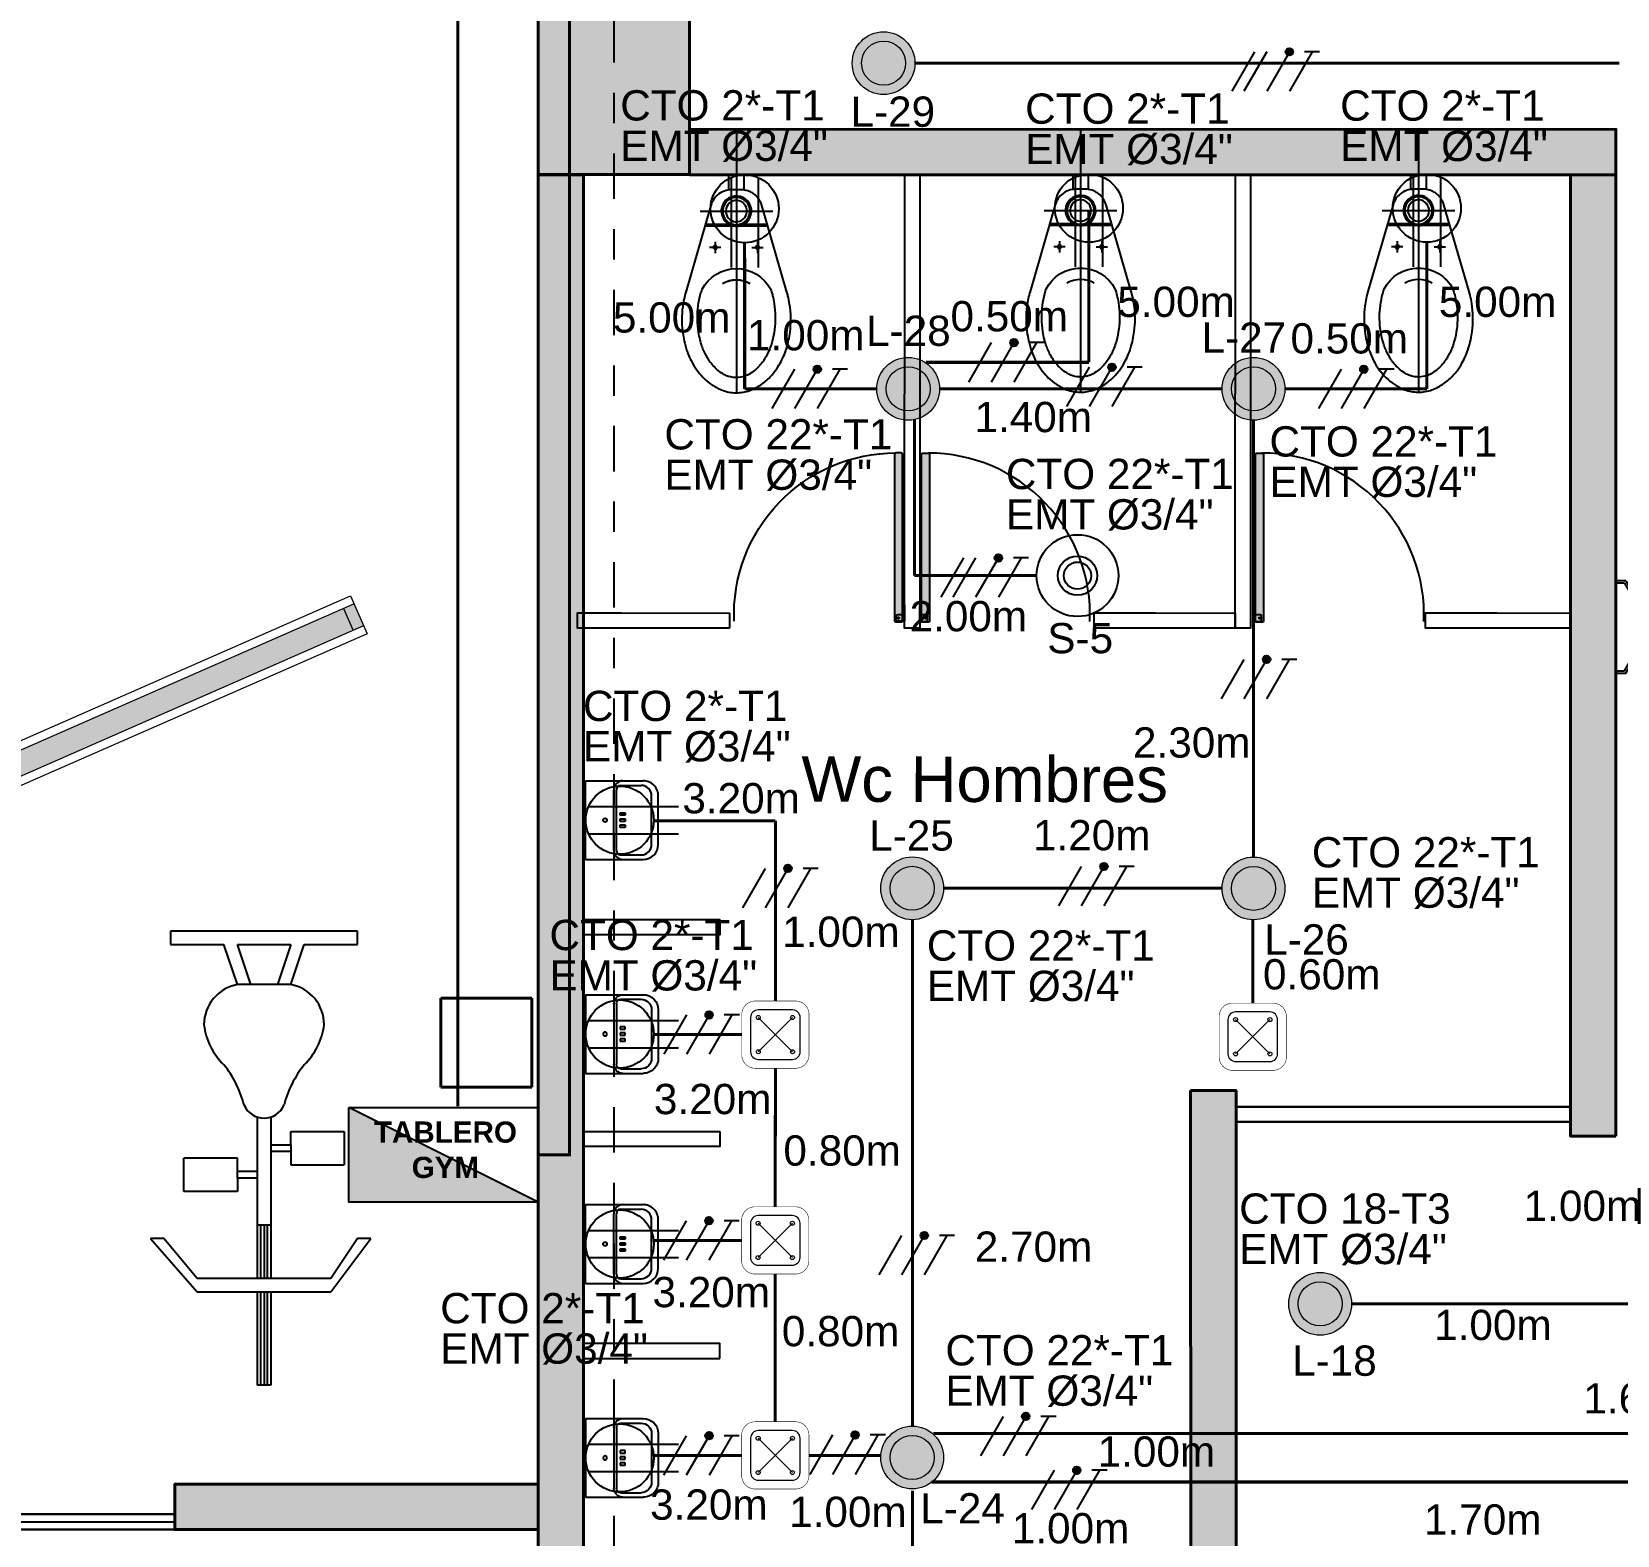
# Model space of a CAD drawing. Header units: millimetres. Extents: x -1568 to 501, y 36 to 962.
# Drawn here: x 248.55 to 253.79, y 53.49 to 58.46 of the extents above; entities that cross this region are included whole.
import ezdxf
from ezdxf.enums import TextEntityAlignment as Align
from ezdxf.lldxf.tags import DXFTag

# ---------------------------------------------------------------- set-up
doc = ezdxf.new("R2010")
doc.units = ezdxf.units.MM
for name, pattern in [('CENTER', [0.7, 0.3, -0.2, 0, -0.2]), ('HIDDEN', [9.525, 6.35, -3.175]), ('LÍNEAS_OCULTASX2', [0.75, 0.5, -0.25])]:
    doc.linetypes.add(name, pattern=pattern)
for name, color, linetype in [('-ALAMBRADO', 7, 'Continuous'), ('-CN-GYD-ILUMINACION-EM', 1, 'Continuous'), ('-CN-GYD-TEXTOS', 7, 'Continuous'), ('AMOBLAMIENTO', 252, 'Continuous'), ('CAJA DE PASO', 86, 'Continuous'), ('EJE-ESTRUCTURA', 254, 'CENTER'), ('GG_PISO 9', 8, 'Continuous'), ('JCA_HATCH 254', 252, 'Continuous'), ('LUMINARIA DE EMERGENCIA', 1, 'Continuous'), ('LUMINARIA LED CIRCULAR', 7, 'Continuous'), ('PLO_CORONA', 251, 'Continuous'), ('SENSOR MOVIMIENTO', 3, 'Continuous'), ('suiches', 3, 'Continuous'), ('TB', 7, 'Continuous'), ('TEXTOS MEDIDAS', 7, 'Continuous'), ('TOMA', 1, 'Continuous')]:
    doc.layers.add(name, color=color, linetype=linetype)
for name, color, linetype, lineweight in [('-CN-GYD-INTERRUPTORES DE PARED', 3, 'Continuous', 20), ('-CN-GYD-LUMINARIA CINTA LED', 4, 'Continuous', 18), ('-CN-GYD-TUBERIA PVC', 96, 'PVC_LINE', 25), ('-CN-GYD-TUBERÍA ILUMINACION', 5, 'Continuous', 18), ('-CN-GYD-TUBERÍA TOMACORRIENTE', 5, 'Continuous', 5), ('-CN-GYD-TUBERÍA TOMACORRIENTE PVC', 86, 'Continuous', 18), ('_TEXTO', 7, 'Continuous', 9), ('TEXTOS', 7, 'Continuous', 20), ('Textos 1', 7, 'Continuous', 25)]:
    doc.layers.add(name, color=color, linetype=linetype, lineweight=lineweight)
doc.layers.add('A-HATCH CONCRETO', color=7, linetype='Continuous', true_color=0xb8b8b8)
doc.layers.add('HACHTCOLUMNA', color=7, linetype='Continuous', true_color=0x404040)
for name, color, linetype, lineweight, true_color in [('Estructura', 7, 'Continuous', 40, 0x383838), ('Muro', 7, 'Continuous', 40, 0x2b2b2b), ('Vidrio', 7, 'Continuous', 30, 0x999999)]:
    doc.layers.add(name, color=color, linetype=linetype, lineweight=lineweight, true_color=true_color)
doc.styles.add('GYD', font='arial.ttf', dxfattribs={"height": 2.5})
doc.styles.add('ROMAN', font='ROMANS', dxfattribs={"width": 1.2})
doc.styles.get("Standard").update_dxf_attribs({"font": 'arial.ttf'})
tags = doc.linetypes.add('AiX_LINE', pattern='A,0.5,-0.2,["AiX",Standard,S=0.1,R=0,X=-0.1,Y=-0.05],-0.25', length=0.95).pattern_tags.tags
tags[6] = DXFTag(74, 10)
tags = doc.linetypes.add('EMT_LINE', pattern='A,0.5,-0.2,["EMT",Standard,S=0.1,R=0,X=-0.1,Y=-0.05],-0.25', length=0.95).pattern_tags.tags
tags[6] = DXFTag(74, 10)
tags = doc.linetypes.add('PVC_LINE', pattern='A,0.5,-0.2,["PVC",Standard,S=0.1,R=0,X=-0.1,Y=-0.05],-0.25', length=0.95).pattern_tags.tags
tags[6] = DXFTag(74, 10)

# ---------------------------------------------------------------- blocks, each defined once
blk = doc.blocks.new('Exercise Bike')
at = {"linetype": 'Continuous'}
for p, q in [((-0.75, 10), (-0.75, 17)), ((-0.75, 17), (0.25, 17)), ((-0.5, 17), (-0.5, 9.9929)), ((-0.25, 10), (-0.25, 17)), ((0, 17), (0, 9.9929)), ((0.25, 17), (0.25, 10)), ((-5.25, 10), (-8.25, 6)), ((-0.75, 10), (-5.25, 10)), ((4.75, 10), (-0.75, 10)), ((8.25, 6), (4.75, 10)), ((-7.25, 6), (-5.25, 9)), ((-5.25, 9), (4.75, 9)), ((-0.75, 5), (-0.75, 9)), ((-0.5, 8.9396), (-0.5, 5)), ((-0.25, 5), (-0.25, 9)), ((0, 8.9396), (0, 5)), ((0.25, 9), (0.25, 5)), ((4.75, 9), (7.25, 6)), ((-8.25, 6), (-7.25, 6)), ((7.25, 6), (8.25, 6)), ((-0.75, -3.0635), (-0.75, 5)), ((-0.75, 5), (0.25, 5)), ((0.25, 5), (0.25, -3.0635)), ((1.75, 2.5), (5.75, 2.5)), ((1.75, 1.5), (1.75, 2.5)), ((5.75, 2.5), (5.75, 0)), ((0.25, 1.5), (1.75, 1.5)), ((1.75, 1.5), (1.75, 0)), ((-6.25, -2), (-6.25, 0.5)), ((-2.25, 0.5), (-6.25, 0.5)), ((-2.25, -0.5), (-2.25, 0.5)), ((0.25, 1), (1.75, 1)), ((1.75, 0), (5.75, 0)), ((-2.25, -0.5), (-0.75, -0.5)), ((-2.25, -1), (-2.25, -0.5)), ((-2.25, -1), (-2.25, -2)), ((-0.75, -1), (-2.25, -1)), ((-2.25, -2), (-6.25, -2)), ((-2.25, -13), (-3.25, -16)), ((-2.25, -16), (-1.25, -13)), ((-2.25, -13), (1.75, -13)), ((0.75, -13), (1.75, -16)), ((1.75, -13), (2.75, -16)), ((-7.25, -16), (-7.25, -17)), ((-4.75, -16), (-7.25, -16)), ((-3.25, -16), (-4.75, -16)), ((1.75, -16), (-2.25, -16)), ((6.75, -16), (2.75, -16)), ((6.75, -17), (6.75, -16)), ((-7.25, -17), (6.75, -17))]:
    blk.add_line(p, q, dxfattribs=at)
for centre, radius, start, end in [((-0.25, -4.625), 1.625, 22.61987, 157.3801), ((-9.6692, -1.9154), 8.1889, 321.6175, 345.2525), ((9.1691, -1.9154), 8.1889, 194.7476, 218.3825), ((0.1685, -10.5843), 4.9531, 133.6443, 173.2256), ((-0.6686, -10.5843), 4.9531, 6.774486, 46.35562), ((-1.7006, -10.0005), 3.0494, 179.9906, 259.6205), ((1.2006, -10.0005), 3.0494, 280.3795, 0.009389)]:
    blk.add_arc(centre, radius, start, end, dxfattribs=at)
blk = doc.blocks.new('Caja de paso')
at = {"layer": '-CN-GYD-TUBERÍA TOMACORRIENTE PVC', "const_width": 0.00173}
blk.add_lwpolyline([(-0.1111, 0.0667), (-0.1111, -0.0667, 0.414214), (-0.0667, -0.1111), (0.0667, -0.1111, 0.414214), (0.1111, -0.0667), (0.1111, 0.0667, 0.414214), (0.0667, 0.1111), (-0.0667, 0.1111, 0.414214)], format="xyb", close=True, dxfattribs=at)
at = {"layer": '-CN-GYD-TUBERÍA TOMACORRIENTE PVC'}
blk.add_lwpolyline([(-0.0566, -0.0819), (0.0566, -0.0819, 0.414214), (0.0819, -0.0566), (0.0819, 0.0566, 0.414214), (0.0566, 0.0819), (-0.0566, 0.0819, 0.414214), (-0.0819, 0.0566), (-0.0819, -0.0566, 0.414214)], format="xyb", close=True, dxfattribs=at)
at = {"layer": '-CN-GYD-TUBERÍA TOMACORRIENTE PVC', "linetype": 'LÍNEAS_OCULTASX2'}
for points in [[(-0.0566, 0.0566), (0.0566, -0.0566)], [(0.0566, 0.0566), (-0.0566, -0.0566)]]:
    blk.add_lwpolyline(points, dxfattribs=at)
at = {"layer": '-CN-GYD-TUBERÍA TOMACORRIENTE PVC'}
for centre in [(-0.0566, 0.0566), (0.0566, 0.0566), (-0.0566, -0.0566), (0.0566, -0.0566)]:
    blk.add_circle(centre, 0.00665, dxfattribs=at)
blk = doc.blocks.new('OJO DE BUEY 12W')
at = {"layer": 'JCA_HATCH 254', "true_color": 0x000000, "transparency": 33554687}
h = blk.add_hatch(color=18, dxfattribs=at)
h.dxf.hatch_style = 1
h.paths.add_polyline_path([(-103.7, 0, 1), (103.7, 0, 1)])
h.paths.add_polyline_path([(72.7, 0, -1), (-72.7, 0, -1)], flags=16)
at = {"layer": 'LUMINARIA LED CIRCULAR', "linetype": 'EMT_LINE', "lineweight": 5, "ltscale": 10}
h = blk.add_hatch(color=256, dxfattribs=at)
h.dxf.hatch_style = 1
h.set_gradient(color1=(147, 149, 152), color2=(248, 246, 176), name='SPHERICAL')
edge = h.paths.add_edge_path()
edge.add_arc((0, 0), 72.7, 0, 360)
at = {"layer": 'LUMINARIA LED CIRCULAR', "linetype": 'Continuous', "lineweight": 5, "ltscale": 10}
for radius in [103.7, 72.7]:
    blk.add_circle((0, 0), radius, dxfattribs=at)
blk = doc.blocks.new('t')
at = {"layer": 'TOMA'}
for p, q in [((0.0063, 0.03), (0.2042, 0.03)), ((0.0063, -0.03), (0.2042, -0.03))]:
    blk.add_line(p, q, dxfattribs=at)
blk.add_circle((0.075, 0), 0.075, dxfattribs=at)
blk = doc.blocks.new('2x')
at = {"layer": '-ALAMBRADO'}
h = blk.add_hatch(color=256, dxfattribs=at)
edge = h.paths.add_edge_path()
edge.add_arc((0.075, 0.13), 0.025, 0, 360)
for p, q in [((-0.075, 0.13), (-0.225, -0.13)), ((0.075, 0.13), (-0.075, -0.13)), ((0.225, 0.13), (0.075, -0.13))]:
    blk.add_line(p, q, dxfattribs=at)
blk.add_lwpolyline([(0.275, 0.13), (0.175, 0.13)], dxfattribs=at)
blk.add_circle((0.075, 0.13), 0.025, dxfattribs=at)
blk = doc.blocks.new('*U63')
at = {"layer": '-ALAMBRADO'}
blk.add_blockref('2x', (0, 0), dxfattribs=at)
blk = doc.blocks.new('Estructura cubierta')
at = {"layer": 'HACHTCOLUMNA'}
h = blk.add_hatch(color=256, dxfattribs=at)
h.paths.add_polyline_path([(1971.2504, -5904.9241), (1971.2504, -5903.4241), (1970.7504, -5903.4241), (1970.7504, -5904.9241)])
h.paths.add_polyline_path([(1977.3528, -5903.4238), (1978.8528, -5903.4238), (1978.8528, -5903.9238), (1977.3528, -5903.9238)])
h.paths.add_polyline_path([(1962.7504, -5904.9241), (1962.7504, -5903.4241), (1962.2504, -5903.4241), (1962.2504, -5904.9241)])
h.paths.add_polyline_path([(1978.248, -5911.9488), (1978.248, -5909.5488), (1978.748, -5909.5488), (1978.748, -5911.9488)])
h.paths.add_polyline_path([(1970.7504, -5909.5488), (1970.7504, -5911.9488), (1971.2504, -5911.9488), (1971.2504, -5909.5488)])
h.paths.add_polyline_path([(1962.2504, -5909.5488), (1962.2504, -5911.9488), (1962.7504, -5911.9488), (1962.7504, -5909.5488)])
h.paths.add_polyline_path([(1978.748, -5859.124), (1978.248, -5859.124), (1978.248, -5857.624), (1978.748, -5857.624)])
h.paths.add_polyline_path([(1971.2504, -5859.124), (1970.7504, -5859.124), (1970.7504, -5857.624), (1971.2504, -5857.624)])
at = {"layer": 'EJE-ESTRUCTURA', "ltscale": 0.5}
blk.add_line((1962.5004, -5855.3542), (1962.5004, -5914.9141), dxfattribs=at)
at = {"layer": 'Estructura'}
blk.add_lwpolyline([(1962.7504, -5904.9241), (1962.7504, -5903.4241), (1962.2504, -5903.4241), (1962.2504, -5904.9241)], close=True, dxfattribs=at)
blk = doc.blocks.new('P8P1P161')
for p, q in [((-0.13, 0), (0.13, 0)), ((-0.13, 0), (-0.13, -0.1233)), ((0.13, 0), (0.13, -0.1233)), ((-0.1, -0.0933), (0.1, -0.0933)), ((-0.1, -0.1014), (0.1, -0.1014)), ((-0.13, -0.1233), (-0.13, -0.19)), ((-0.1149, -0.1163), (-0.1149, -0.1829)), ((-0.024, -0.1304), (-0.024, -0.1136)), ((-0.024, -0.1136), (-0.016, -0.1136)), ((-0.016, -0.1304), (-0.024, -0.1304)), ((-0.016, -0.1136), (-0.016, -0.1304)), ((-0.004, -0.1136), (0.004, -0.1136)), ((-0.004, -0.1304), (-0.004, -0.1136)), ((0.004, -0.1304), (-0.004, -0.1304)), ((0.004, -0.1136), (0.004, -0.1304)), ((0.016, -0.1304), (0.016, -0.1136)), ((0.016, -0.1136), (0.024, -0.1136)), ((0.024, -0.1304), (0.016, -0.1304)), ((0.024, -0.1136), (0.024, -0.1304)), ((0.1149, -0.1163), (0.1149, -0.1829)), ((0.13, -0.1233), (0.13, -0.19)), ((-0.08, -0.2178), (0.08, -0.2178)), ((-0.08, -0.24), (0.08, -0.24))]:
    blk.add_line(p, q)
blk.add_circle((0, -0.0641), 0.00632)
for centre, radius, start, end in [((-0.1, -0.1233), 0.03, 90, 180), ((-0.1, -0.1163), 0.0149, 90, 180), ((0.1, -0.1233), 0.03, 0, 90), ((0.1, -0.1163), 0.0149, 0, 90), ((-0.08, -0.19), 0.05, 180, 270), ((-0.08, -0.1829), 0.0349, 180, 270), ((0.08, -0.1829), 0.0349, 270, 0), ((0.08, -0.19), 0.05, 270, 0)]:
    blk.add_arc(centre, radius, start, end)
at = {"style": 'ROMAN', "width": 1.2}
for tag, flags, p in [('CODIN', 3, (0.0177, -0.6472)), ('CODIN0', 1, (-0.032, -0.9754))]:
    blk.add_attdef(tag, text='', height=0.21, dxfattribs=dict(at, flags=flags)).set_placement(p, align=Align.MIDDLE)
blk = doc.blocks.new('PUERTA BAÑOS')
at = {"layer": 'AMOBLAMIENTO'}
h = blk.add_hatch(color=255, dxfattribs=at)
edge = h.paths.add_edge_path()
edge.add_line((-0.0075, 0.0025), (-0.0075, -0.6278))
edge.add_arc((-0.0125, -0.6278), 0.005, -90, 0, ccw=False)
edge.add_line((-0.0125, -0.6328), (-0.0325, -0.6328))
edge.add_arc((-0.0325, -0.6278), 0.005, 180, 270, ccw=False)
edge.add_line((-0.0375, -0.6278), (-0.0375, -0.0025))
edge.add_arc((-0.0325, -0.0025), 0.005, 90, 180, ccw=False)
edge.add_line((-0.0325, 0.0025), (-0.0075, 0.0025))
for p, q in [((0, 0), (-0.005, 0)), ((0, -0.06), (0, 0)), ((-0.03, -0.005), (-0.03, -0.02)), ((-0.005, 0), (-0.025, 0)), ((-0.025, -0.025), (-0.005, -0.025)), ((-0.005, -0.025), (-0.005, 0)), ((-0.005, 0), (-0.005, -0.06)), ((-0.005, -0.06), (0, -0.06))]:
    blk.add_line(p, q, dxfattribs=at)
blk.add_lwpolyline([(-0.0075, 0.0025), (-0.0075, -0.6278, -0.414214), (-0.0125, -0.6328), (-0.0325, -0.6328, -0.414214), (-0.0375, -0.6278), (-0.0375, -0.0025, -0.414214), (-0.0325, 0.0025)], format="xyb", close=True, dxfattribs=at)
blk.add_circle((-0.0225, -0.0125), 0.0025, dxfattribs=at)
at = {"layer": 'AMOBLAMIENTO', "ltscale": 0.1}
blk.add_arc((-0.034, -0.0259), 0.6069, 177.54831, 270.14368, dxfattribs=at)
at = {"layer": 'AMOBLAMIENTO'}
for centre, start, end in [((-0.025, -0.005), 90, 180), ((-0.025, -0.02), 180, 270)]:
    blk.add_arc(centre, 0.005, start, end, dxfattribs=at)
blk = doc.blocks.new('INODORO')
at = {"layer": 'AMOBLAMIENTO', "extrusion": (-1.55665e-06, -4.47371e-06, 1)}
for p, q in [((-0.0513, 0.24, 13.5017), (-0.0887, 0.24, 13.5017)), ((-0.07, 0.2213, 13.5017), (-0.07, 0.2587, 13.5017)), ((0.0513, 0.24, 13.5017), (0.0887, 0.24, 13.5017)), ((0.07, 0.2213, 13.5017), (0.07, 0.2587, 13.5017)), ((0.103, 0.17, 13.5017), (-0.103, 0.17, 13.5017)), ((-0.0237, 0.164, 13.5017), (-0.1013, 0.164, 13.5017)), ((0.1013, 0.164, 13.5017), (0.0237, 0.164, 13.5017))]:
    blk.add_line(p, q, dxfattribs=at)
at = {"layer": 'AMOBLAMIENTO', "extrusion": (-1.55665e-06, -4.47371e-06, 1), "flags": 128}
for points, elevation in [([(0.1671, 0.3875), (0.0841, 0.1015, -0.016701), (0.0827, 0.097, -0.022806), (0.0804, 0.0911, -0.021821), (0.0776, 0.0856, -0.034751), (0.0723, 0.0775, -0.036571), (0.0655, 0.0699, -0.043988), (0.056, 0.0621, -0.052185), (0.0431, 0.0552, -0.082496), (0.0207, 0.0501, -0.014668), (0.0166, 0.05), (-0.0166, 0.05, -0.083909), (-0.0396, 0.0539, -0.098699), (-0.0632, 0.0678, -0.082496), (-0.0776, 0.0856, -0.052185), (-0.0834, 0.099, -0.009147), (-0.0841, 0.1015), (-0.1671, 0.3875, -0.038438), (-0.1773, 0.4362, -0.03221), (-0.18, 0.4779, -0.004356), (-0.18, 0.4836, -0.034754), (-0.176, 0.5285, -0.021818), (-0.1704, 0.5562, -0.013779), (-0.1656, 0.5734, -0.009024), (-0.1628, 0.582, -0.022804), (-0.1543, 0.6032, -0.021821), (-0.1445, 0.6227, -0.031515), (-0.1273, 0.6491, -0.003233), (-0.1258, 0.6511, -0.036571), (-0.1069, 0.6723, -0.043988), (-0.0805, 0.6939, -0.02205), (-0.0659, 0.7029, -0.030103), (-0.0513, 0.7099, -0.082496), (-0.0079, 0.7198, -0.014666), (0, 0.72, -0.083908), (0.0445, 0.7125, -0.043384), (0.0659, 0.7029, -0.055079), (0.1007, 0.6781, -0.050815), (0.1273, 0.6491, -0.03155), (0.1445, 0.6226, -0.052186), (0.1652, 0.5748, -0.001468), (0.1656, 0.5734, -0.042516), (0.1773, 0.5196, -0.03221), (0.18, 0.4779, -0.004357), (0.18, 0.4723, -0.034752), (0.176, 0.4274, -0.02182), (0.1704, 0.3996, -0.009707), (0.1671, 0.3875)], 13.5018), ([(0, 0.6701, 0.014666), (-0.005, 0.6699, 0.082496), (-0.0324, 0.6637, 0.044795), (-0.046, 0.6567, 0.007375), (-0.0496, 0.6542, 0.043988), (-0.0699, 0.6377, 0.036571), (-0.0844, 0.6214, 0.018877), (-0.0909, 0.6122, 0.015864), (-0.0979, 0.6006, 0.021821), (-0.1063, 0.584, 0.022804), (-0.1136, 0.5659, 0.01791), (-0.1181, 0.5512, 0.004894), (-0.1196, 0.5455, 0.021818), (-0.1248, 0.5196, 0.034754), (-0.1285, 0.4778, 0.004356), (-0.1285, 0.4725, 0.03221), (-0.126, 0.4336, 0.03362), (-0.1181, 0.3937, 0.010353), (-0.1156, 0.3852, 0.008488), (-0.1133, 0.3783)], 13.5017), ([(0.1134, 0.3783, 0.000935), (0.1136, 0.3791, 0.017908), (0.1181, 0.3937, 0.004894), (0.1196, 0.3995, 0.02182), (0.1249, 0.4253, 0.034752), (0.1285, 0.4672, 0.004357), (0.1286, 0.4725, 0.03221), (0.1261, 0.5114, 0.033619), (0.1181, 0.5512, 0.010353), (0.1157, 0.5597, 0.052186), (0.098, 0.6006, 0.015899), (0.0909, 0.6122, 0.066511), (0.0652, 0.6422, 0.040373), (0.046, 0.6567, 0.058094), (0.0282, 0.6653, 0.083908), (0, 0.6701)], 13.5017)]:
    blk.add_lwpolyline(points, format="xyb", dxfattribs=dict(at, elevation=elevation))
at = {"layer": 'AMOBLAMIENTO', "linetype": 'HIDDEN', "ltscale": 0.25, "extrusion": (-1.55665e-06, -4.47371e-06, 1), "elevation": 13.5017}
for points in [[(0, -0.1499), (0, 0.7201)], [(-0.12, 0.1201), (0.12, 0.1201)]]:
    blk.add_lwpolyline(points, dxfattribs=at)
at = {"layer": 'AMOBLAMIENTO', "extrusion": (-1.55665e-06, -4.47371e-06, 1), "elevation": 13.5017}
blk.add_lwpolyline([(0.025, 0.0501), (-0.025, 0.0501), (-0.025, 0.0001), (0.025, 0.0001)], close=True, dxfattribs=at)
at = {"layer": 'AMOBLAMIENTO', "extrusion": (-1.55665e-06, -4.47371e-06, 1)}
for major_axis, start_param, end_param in [((0.1211, -0.0421), 3.962815, 6.131668), ((0.0863, -0.03), 4.528683, 5.5658)]:
    blk.add_ellipse((0, 0.4382, 13.5017), major_axis=major_axis, ratio=1, start_param=start_param, end_param=end_param, dxfattribs=at)
for centre, major_axis in [((-0.07, 0.24, 13.5017), (0.00567, -0.00197)), ((0.07, 0.24, 13.5017), (0.00567, -0.00197)), ((0, 0.12, 13.5017), (0.0472, -0.0164)), ((0, 0.12, 13.5017), (0.0425, -0.0148)), ((0, 0.12, 13.5017), (0.0331, -0.0115))]:
    blk.add_ellipse(centre, major_axis=major_axis, ratio=1, dxfattribs=at)
blk = doc.blocks.new('A$C2b4e84c0')
at = {"layer": 'A-HATCH CONCRETO', "ltscale": 0.01}
h = blk.add_hatch(color=256, dxfattribs=at)
h.dxf.hatch_style = 1
h.paths.add_polyline_path([(13.3102, -29.0327), (13.3102, -28.8826), (10.2505, -28.8823), (10.2505, -29.0324)])
h = blk.add_hatch(color=256, dxfattribs=at)
h.dxf.hatch_style = 1
h.paths.add_polyline_path([(9.9005, -33.657), (9.9005, -29.0324), (9.7505, -29.0324), (9.7505, -33.2917), (9.7505, -33.657)])
h = blk.add_hatch(color=256, dxfattribs=at)
h.dxf.hatch_style = 1
h.paths.add_polyline_path([(13.3101, -32.2077), (13.1601, -32.2077), (13.1601, -29.0327), (13.3101, -29.0327)])
h = blk.add_hatch(color=256, dxfattribs=at)
h.dxf.hatch_style = 1
h.paths.add_polyline_path([(11.9054, -32.0577), (11.9056, -33.7474), (12.0556, -33.7474), (12.0554, -32.0577)])
h = blk.add_hatch(color=256, dxfattribs=at)
h.dxf.hatch_style = 1
h.paths.add_polyline_path([(9.7505, -33.4322), (9.7505, -33.3572), (8.5505, -33.3572), (8.5505, -33.5072), (9.7505, -33.5072)])
at = {"layer": 'AMOBLAMIENTO', "linetype": 'Continuous', "lineweight": -3, "ltscale": 0.3, "transparency": 33554687}
blk.add_line((1.1602, -33.4818), (8.5505, -33.4818), dxfattribs=at)
at = {"layer": 'AMOBLAMIENTO'}
for points in [[(11.0114, -29.0326), (11.0104, -30.5306), (10.9603, -30.5306), (10.9603, -30.4806), (10.9603, -30.4806), (10.9613, -29.0326)], [(12.1037, -29.0326), (12.1027, -30.5306), (12.0526, -30.5306), (12.0526, -30.4806), (12.0526, -30.4806), (12.0536, -29.0326)], [(10.3822, -30.5306), (9.8805, -30.5296), (9.8805, -30.4796), (10.0254, -30.4796), (10.3822, -30.4806)], [(12.0526, -30.5306), (11.5872, -30.5296), (11.5872, -30.4796), (11.7903, -30.4796), (12.0526, -30.4805)], [(13.1601, -30.5306), (12.6817, -30.5296), (12.6817, -30.4796), (12.9174, -30.4796), (13.1601, -30.4806)], [(10.3504, -31.4925), (10.3504, -31.5425), (9.9004, -31.5425), (9.9004, -31.4925)], [(10.3504, -32.1925), (10.3504, -32.2425), (9.9004, -32.2425), (9.9004, -32.1925)], [(10.3504, -32.9425), (10.3504, -32.8925), (9.9004, -32.8925), (9.9004, -32.9425)]]:
    blk.add_lwpolyline(points, close=True, dxfattribs=at)
at = {"layer": 'Estructura', "linetype": 'HIDDEN', "ltscale": 0.3}
blk.add_lwpolyline([(9.4292, -32.0462), (9.7292, -32.0462), (9.7292, -31.7526), (9.4292, -31.7526)], close=True, dxfattribs=at)
at = {"layer": 'Muro'}
for points in [[(13.3102, -29.0327), (13.3102, -28.8826), (10.2505, -28.8823), (10.2505, -29.0324)], [(9.9005, -33.657), (9.9005, -29.0324), (9.7505, -29.0324), (9.7505, -33.2917), (9.7505, -33.2917), (9.7505, -33.2917), (9.7505, -33.657), (9.7505, -33.657)], [(13.3101, -32.2077), (13.1601, -32.2077), (13.1601, -29.0327), (13.3101, -29.0327)], [(11.9054, -32.0577), (11.9056, -33.7474), (12.0556, -33.7474), (12.0554, -32.0577)]]:
    blk.add_lwpolyline(points, close=True, dxfattribs=at)
blk.add_lwpolyline([(9.7505, -33.4322), (9.7505, -33.3572), (8.5505, -33.3572), (8.5505, -33.5072), (9.7505, -33.5072), (9.7505, -33.4322)], dxfattribs=at)
at = {"layer": 'Vidrio'}
blk.add_lwpolyline([(13.1601, -32.1606), (13.1601, -32.1106), (12.0554, -32.1106), (12.0554, -32.1606)], close=True, dxfattribs=at)
blk.add_lwpolyline([(1.1602, -33.4565), (8.5505, -33.4565), (8.5505, -33.5072), (1.1602, -33.5072)], dxfattribs=at)
at = {"layer": 'AMOBLAMIENTO', "extrusion": (0, 0, -1), "zscale": -1, "rotation": 180.0000163624754}
for p in [(-10.4049, -29.0326, 13.5017), (-11.542, -29.0306, 13.5017), (-12.6581, -29.0306, 13.5017)]:
    blk.add_blockref('INODORO', p, dxfattribs=at)
at = {"layer": 'AMOBLAMIENTO', "linetype": 'HIDDEN', "ltscale": 0.0003, "yscale": 0.8784798838123716, "zscale": 0.8784798838123716}
for p, xscale, rotation in [((10.9603, -30.5074), -0.8784798838123716, 179.9996933002925), ((11.01, -30.5079), 0.8784798838123716, 180.0003066997074), ((12.1132, -30.5079), 0.8784798838123716, 180.0003066997074)]:
    blk.add_blockref('PUERTA BAÑOS', p, dxfattribs=dict(at, xscale=xscale, rotation=rotation))
at = {"layer": 'Muro'}
blk.add_blockref('Estructura cubierta', (-1952.4999, 5875.892), dxfattribs=at)
at = {"layer": 'PLO_CORONA', "extrusion": (0, 0, -1), "xscale": -1, "zscale": -1}
for p, rotation in [((-9.9071, -31.1642), 269.9999834825436), ((-9.9071, -32.5642), 269.9999834825435)]:
    blk.add_blockref('P8P1P161', p, dxfattribs=dict(at, rotation=rotation))
at = {"layer": 'PLO_CORONA', "extrusion": (0, 0, -1), "zscale": -1}
for p, rotation in [((-9.9071, -31.8707), 270.0000165174564), ((-9.9071, -31.8707), 270.0000165174565), ((-9.9071, -33.2707), 270.0000165174564)]:
    blk.add_blockref('P8P1P161', p, dxfattribs=dict(at, rotation=rotation))
at = {"layer": 'TEXTOS', "color": 252}
blk.add_text('Wc Hombres', height=0.15, rotation=359.9331, dxfattribs=at).set_placement((10.6197, -31.1035))
blk = doc.blocks.new('Sensor 360º_')
at = {"layer": 'suiches'}
for radius in [0.1126, 0.054, 0.0375]:
    blk.add_circle((0, 0), radius, dxfattribs=at)
blk = doc.blocks.new('3x')
at = {"layer": '-ALAMBRADO'}
h = blk.add_hatch(color=256, dxfattribs=at)
edge = h.paths.add_edge_path()
edge.add_arc((0.078, 0.13), 0.025, 0, 360)
for p, q in [((-0.152, 0.13), (-0.302, -0.13)), ((-0.072, 0.13), (-0.222, -0.13)), ((0.078, 0.13), (-0.072, -0.13)), ((0.228, 0.13), (0.078, -0.13))]:
    blk.add_line(p, q, dxfattribs=at)
blk.add_lwpolyline([(0.278, 0.13), (0.178, 0.13)], dxfattribs=at)
blk.add_circle((0.078, 0.13), 0.025, dxfattribs=at)
blk = doc.blocks.new('*U60')
at = {"layer": '-ALAMBRADO'}
blk.add_blockref('3x', (0, 0), dxfattribs=at)
blk = doc.blocks.new('*U73')
at = {"layer": '-CN-GYD-ILUMINACION-EM', "ltscale": 0.3}
for p, q in [((-144.9, 269.7), (-200.1, 170.2)), ((-114.3, 285.4), (-197.3, 135.9)), ((-118.9, 277.1), (-118.9, 277.1)), ((-192.7, 144.3), (-192.7, 144.3)), ((-114.3, -285.4), (-197.3, -135.9)), ((-192.7, -144.3), (-192.7, -144.3)), ((-144.9, -269.7), (-200.1, -170.2)), ((-118.9, -277.1), (-118.9, -277.1))]:
    blk.add_line(p, q, dxfattribs=at)
at = {"layer": '-CN-GYD-ILUMINACION-EM'}
for p, q in [((0, 217.4), (-46, 217.4)), ((0, 207.4), (-40.2, 207.4)), ((0, -217.4), (0, 217.4)), ((-104.3, 116.3), (-104.3, -116.3)), ((-94.3, 113.6), (-94.3, -113.6)), ((-46, -217.4), (0, -217.4)), ((-40.2, -207.4), (0, -207.4))]:
    blk.add_line(p, q, dxfattribs=at)
for points in [[(-46, 217.4), (-104.3, 116.3)], [(-40.2, 207.4), (-94.3, 113.6)], [(-56.3, 199.4), (-70.4, 207.5)], [(-96.3, 130.1), (-110.4, 138.2)], [(-96.3, -130.1), (-110.4, -138.2)], [(-46, -217.4), (-104.3, -116.3)], [(-40.2, -207.4), (-94.3, -113.6)], [(-56.3, -199.4), (-70.4, -207.5)]]:
    blk.add_lwpolyline(points, dxfattribs=at)
at = {"layer": '-CN-GYD-ILUMINACION-EM', "ltscale": 0.3}
for centre, radius, start, end in [((-155.8, 210.7), 85.5, 240.97153, 60.97153), ((-128.2, 260.4), 19.1, 60.97153, 150.97153), ((-183.4, 160.9), 19.1, 150.97153, 240.97153), ((-183.4, -160.9), 19.1, 119.02847, 209.02847), ((-155.8, -210.7), 85.5, 299.02847, 119.02847), ((-128.2, -260.4), 19.1, 209.02847, 299.02847)]:
    blk.add_arc(centre, radius, start, end, dxfattribs=at)
at = {"layer": '-CN-GYD-TEXTOS', "style": 'GYD'}
blk.add_attdef('5', (-68.5, -405.5), '', height=125, rotation=90, dxfattribs=at)
blk = doc.blocks.new('A$Cfe640b9a')
at = {"layer": '-CN-GYD-INTERRUPTORES DE PARED'}
h = blk.add_hatch(dxfattribs=at)
h.set_pattern_fill('SWAMP', color=252, scale=0.5, angle=90)
h.set_pattern_definition([(270, (-2.052306, -0.42678), (0.0663011, -0.0153116), [0.0038279, -0.02679527]), (5e-10, (-2.052306, -0.428697), (0.06630109, 0.01531158), [0.00478487, -0.1278173]), (5e-10, (-2.052306, -0.429175), (0.06630109, 0.01531158), [0.0038279, -0.1287743]), (5e-10, (-2.052306, -0.428218), (0.06630109, 0.01531158), [0.0038279, -0.1287743]), (346.9961, (-2.052306, -0.429654), (0.0663011, 0.01531158), [0.00272185, -0.0653243]), (13.0039, (-2.052306, -0.42774), (3e-11, 0.03062316), [0.00272185, -0.0653243])])
h.paths.add_polyline_path([(0.391, -0.5006), (0.391, -0.4212), (-6.0268, -0.4212), (-6.0268, -0.5006)])
h.paths.add_polyline_path([(0.391, -0.4303), (0.391, -0.4823), (0.391, -0.4417)], flags=17)
at = {"layer": '-CN-GYD-INTERRUPTORES DE PARED', "color": 4}
for p, q in [((-6.0583, -0.3925), (0.391, -0.3925)), ((-6.0268, -0.4212), (0.391, -0.4212)), ((0.357, -0.4212), (0.357, -0.5006)), ((0.391, -0.3925), (0.391, -0.5293)), ((0.391, -0.5006), (-6.0268, -0.5006)), ((0.391, -0.5293), (-6.0583, -0.5293))]:
    blk.add_line(p, q, dxfattribs=at)
blk = doc.blocks.new('TB')
at = {"layer": 'TB'}
h = blk.add_hatch(color=256, dxfattribs=at)
h.dxf.hatch_style = 1
h.paths.add_polyline_path([(0.1564, 0), (-0.1564, 0.1562), (-0.1564, 0)])
blk.add_lwpolyline([(-0.1564, 0.1562), (0.1564, 0.1562), (0.1564, 0), (-0.1564, 0)], close=True, dxfattribs=at)
blk.add_lwpolyline([(0.1564, 0), (-0.1564, 0.1562)], dxfattribs=at)

msp = doc.modelspace()

# ---------------------------------------------------------------- linework, layer by layer
at = {"layer": '-CN-GYD-TUBERIA PVC', "linetype": 'PVC_LINE', "ltscale": 10, "const_width": 0.01}
for points, elevation in [([(252.0458, 57.366), (252.0458, 57.8657)], 0.0043), ([(253.1621, 57.2783), (253.162, 57.7626)], 0.0001), ([(250.9088, 57.2783), (250.9087, 57.7607)], 0.0043)]:
    msp.add_lwpolyline(points, dxfattribs=dict(at, elevation=elevation))
at = {"layer": '-CN-GYD-TUBERÍA ILUMINACION', "linetype": 'AiX_LINE', "ltscale": 10, "const_width": 0.01}
msp.add_lwpolyline([(251.4693, 57.1771), (251.4693, 56.6615)], dxfattribs=at)
at = {"layer": '-CN-GYD-TUBERÍA ILUMINACION', "linetype": 'AiX_LINE', "ltscale": 10, "const_width": 0.01, "elevation": 0}
msp.add_lwpolyline([(251.8699, 56.6615), (251.4693, 56.6615)], dxfattribs=at)
at = {"layer": '-CN-GYD-TUBERÍA TOMACORRIENTE', "linetype": 'EMT_LINE', "const_width": 0.01}
for points in [[(250.2269, 54.7483), (250.3301, 54.7483), (250.3301, 62.9159), (261.2366, 62.9159)], [(250.2269, 59.6845), (249.9611, 59.6845), (249.9611, 54.9086)], [(251.4724, 58.354), (253.0493, 58.354)], [(253.0493, 58.354), (253.7981, 58.354)], [(250.6085, 55.8521), (251.0103, 55.8521)], [(251.0103, 55.2565), (251.0103, 55.8521)], [(251.5659, 55.6288), (252.4858, 55.6288)], [(251.4636, 54.6248), (251.4636, 55.5251)], [(250.8992, 55.1454), (250.6085, 55.1454)], [(251.0097, 54.5768), (251.0103, 55.0343)], [(253.8632, 54.8779), (253.8632, 54.2563), (252.9137, 54.2563)], [(251.4636, 53.8516), (251.4636, 54.6259)], [(250.8986, 54.4657), (250.6079, 54.4657)], [(251.01, 53.8668), (251.0097, 54.3546)], [(264.9958, 53.9276), (264.9958, 53.8285), (251.5314, 53.8285)], [(250.8989, 53.7557), (250.6082, 53.7557)], [(251.3583, 53.7557), (251.1211, 53.7557)], [(251.4636, 53.6393), (251.4636, 52.6479)], [(253.9118, 53.6678), (251.5261, 53.6678)]]:
    msp.add_lwpolyline(points, dxfattribs=at)
for points, elevation in [([(252.0458, 57.366), (251.5072, 57.366)], 0.0043), ([(251.345, 57.2783), (250.9088, 57.2783)], 0.0041), ([(252.4858, 57.2783), (251.5525, 57.2783)], 0.0041), ([(252.6943, 57.2783), (253.1621, 57.2783)], 0.0041), ([(252.5896, 57.1745), (252.5896, 55.7323)], 0.0041), ([(252.5871, 55.5247), (252.5871, 55.2497)], 0.0041)]:
    msp.add_lwpolyline(points, dxfattribs=dict(at, elevation=elevation))
at = {"layer": 'GG_PISO 9'}
for centre in [(251.417, 56.5217), (251.5062, 56.5212), (252.6094, 56.5212)]:
    msp.add_circle(centre, 0.0022, dxfattribs=at)
at = {"layer": 'GG_PISO 9', "extrusion": (1.55665e-06, -4.47371e-06, -1)}
for centre in [(250.8113, 57.7456, 0), (250.9513, 57.7456, 0), (251.9484, 57.7476, 0), (252.0884, 57.7476, 0), (253.0646, 57.7476, 0), (253.2046, 57.7476, 0)]:
    msp.add_ellipse(centre, major_axis=(0.00567, 0.00197), ratio=1, dxfattribs=at)
for centre, major_axis, start_param, end_param in [((250.8813, 57.5474, 0), (0.1211, 0.0421), 3.962815, 6.131668), ((252.0184, 57.5494, 0), (0.1211, 0.0421), 3.962815, 6.131668), ((253.1346, 57.5494, 0), (0.1211, 0.0421), 3.962815, 6.131668), ((250.8813, 57.5474, 0), (0.0863, 0.03), 4.528683, 5.5658), ((252.0184, 57.5494, 0), (0.0863, 0.03), 4.528683, 5.5658), ((253.1346, 57.5494, 0), (0.0863, 0.03), 4.528683, 5.5658)]:
    msp.add_ellipse(centre, major_axis=major_axis, ratio=1, start_param=start_param, end_param=end_param, dxfattribs=at)

# ---------------------------------------------------------------- block references
at = {"layer": '-CN-GYD-LUMINARIA CINTA LED', "xscale": 1.1, "zscale": 1.111876020790506, "rotation": 23.67289601666114}
msp.add_blockref('A$Cfe640b9a', (249.0551, 56.7814), dxfattribs=at)
msp.add_blockref('A$C2b4e84c0', (240.4764, 87.0181))
at = {"layer": '_TEXTO', "linetype": 'Continuous', "ltscale": 10, "xscale": 0.5, "yscale": 0.5}
for name, p, zscale in [('*U60', (252.669, 58.3266), 320), ('*U63', (251.7605, 57.366, 0.0043), 0.5), ('*U63', (251.1109, 57.2783, 0.0041), 0.5), ('*U63', (252.0843, 57.2848, 0.0043), 0.5), ('*U63', (252.9163, 57.2783, 0.0041), 0.5), ('*U60', (251.7077, 56.655, 0), 320), ('*U63', (252.5953, 56.32, 0.0041), 0.5), ('*U63', (251.0141, 55.6297, 0.0041), 0.5), ('*U63', (252.0578, 55.6358, 0.0041), 0.5), ('*U63', (250.7539, 55.1454), 0.5), ('*U63', (250.7533, 54.4657), 0.5), ('*U63', (251.4645, 54.417), 0.5), ('*U63', (251.7998, 53.8196), 0.5), ('*U63', (250.7535, 53.7557), 0.5), ('*U63', (251.2361, 53.7581), 0.5), ('*U63', (251.9683, 53.6416), 0.5)]:
    msp.add_blockref(name, p, dxfattribs=dict(at, zscale=zscale))
at = {"layer": 'CAJA DE PASO', "linetype": 'Continuous', "ltscale": 10}
for p in [(251.0103, 55.1454), (252.5871, 55.1385, 0.0041), (251.0097, 54.4657), (251.01, 53.7557)]:
    msp.add_blockref('Caja de paso', p, dxfattribs=at)
at = {"layer": 'GG_PISO 9', "xscale": 0.04411287732563096, "yscale": 0.04411287732563096, "zscale": 0.04411287732563096, "rotation": 180}
msp.add_blockref('Exercise Bike', (249.3102, 54.7371), dxfattribs=at)
at = {"layer": 'LUMINARIA DE EMERGENCIA', "linetype": 'Continuous', "ltscale": 10, "xscale": 0.0007, "yscale": 0.0007, "zscale": 0.0007, "rotation": 180}
msp.add_blockref('*U73', (253.7866, 56.4917), dxfattribs=at)
at = {"layer": 'LUMINARIA LED CIRCULAR', "xscale": 0.001, "yscale": 0.001, "zscale": 0.578415361173768}
for p in [(251.3676, 58.354), (251.4488, 57.2783, 0.0041), (252.5896, 57.2783, 0.0041), (251.4622, 55.6288), (252.5896, 55.6284, 0.0041), (252.8097, 54.2563), (251.4622, 53.7486)]:
    msp.add_blockref('OJO DE BUEY 12W', p, dxfattribs=at)
at = {"layer": 'SENSOR MOVIMIENTO', "xscale": 1.2, "yscale": 1.2}
msp.add_blockref('Sensor 360º_', (252.0082, 56.6615, 0), dxfattribs=at)
at = {"layer": 'TB', "xscale": 2, "yscale": 2, "zscale": 1.5}
msp.add_blockref('TB', (249.9141, 54.5921), dxfattribs=at)
at = {"layer": 'TOMA', "xscale": 1.5, "yscale": 1.5, "zscale": 1.5, "rotation": 270}
for p in [(250.9088, 57.9858), (252.0458, 57.9876, 0), (253.162, 57.9876, 0)]:
    msp.add_blockref('t', p, dxfattribs=at)
at = {"layer": 'TOMA', "xscale": 1.5, "yscale": 1.5, "zscale": 1.5}
for p in [(250.3836, 55.8539), (250.3836, 55.1474), (250.3836, 54.4539), (250.3836, 53.7474)]:
    msp.add_blockref('t', p, dxfattribs=at)

# ---------------------------------------------------------------- texts
at = {"layer": 'TEXTOS', "char_height": 0.1, "attachment_point": 1}
for s, insert, width in [('\\A1;\\pxsm0.8;CTO 2*-T1\\PEMT Ø3/4"       ', (250.4978, 58.2648), 0.680604), ('\\A1;\\pxsm0.8;CTO 2*-T1\\PEMT Ø3/4"       ', (251.8352, 58.254), 0.680604), ('\\A1;\\pxsm0.8;CTO 2*-T1\\PEMT Ø3/4"       ', (252.8757, 58.2641), 0.680604), ('\\A1;\\pxsm0.8;CTO 22*-T1\\PEMT Ø3/4"       ', (250.6436, 57.1783), 0.728353), ('\\A1;\\pxsm0.8;CTO 22*-T1\\PEMT Ø3/4"       ', (252.6422, 57.1549), 0.728353), ('\\A1;\\pxsm0.8;CTO 22*-T1\\PEMT Ø3/4"       ', (251.7716, 57.0473), 0.728353), ('\\A1;\\pxsm0.8;CTO 2*-T1\\PEMT Ø3/4"       ', (250.3747, 56.2813), 0.680604), ('\\A1;\\pxsm0.8;CTO 22*-T1\\PEMT Ø3/4"       ', (252.7822, 55.7978), 0.728353), ('\\A1;\\pxsm0.8;CTO 2*-T1\\PEMT Ø3/4"       ', (250.2639, 55.5246), 0.680604), ('\\A1;\\pxsm0.8;CTO 22*-T1\\PEMT Ø3/4"       ', (251.5104, 55.4899), 0.728353), ('\\A1;\\pxsm0.8;CTO 18-T3\\PEMT Ø3/4"       ', (252.5422, 54.6208), 0.680604), ('\\A1;\\pxsm0.8;CTO 2*-T1\\PEMT Ø3/4"       ', (249.9032, 54.292), 0.680604), ('\\A1;\\pxsm0.8;CTO 22*-T1\\PEMT Ø3/4"       ', (251.5718, 54.1529), 0.728353)]:
    msp.add_mtext(s, dxfattribs=dict(at, insert=insert, width=width))
for s, heights, insert in [('L-29', [0], (251.2582, 58.244)), ('L-28', [0], (251.3098, 57.5203)), ('L-27', [0], (252.4176, 57.4976)), ('S-5', [0.1035], (251.9084, 56.5051)), ('L-25', [0], (251.3199, 55.8532)), ('L-26', [0], (252.6247, 55.51)), ('L-18', [0], (252.717, 54.1187)), ('L-24', [0], (251.4887, 53.6309))]:
    msp.add_mtext_dynamic_manual_height_columns(s, width=0.177262, gutter_width=0.325, heights=heights, dxfattribs=dict(at, insert=insert))
at = {"layer": 'Textos 1', "color": 42, "true_color": 0xdd8108, "insert": (249.6492, 54.8586), "char_height": 0.07, "attachment_point": 1}
msp.add_mtext_dynamic_manual_height_columns('\\pxqc;{\\fArial|b1|i0|c0|p34;TABLERO GYM}', width=0.542097, gutter_width=0.325, heights=[0], dxfattribs=at)
at = {"layer": 'TEXTOS MEDIDAS', "char_height": 0.1, "attachment_point": 1}
for s, insert, width in [('\\A1;\\pxsm0.8;5.00m', (252.1396, 57.616), 0.680604), ('\\A1;\\pxsm0.8;5.00m', (253.2017, 57.616), 0.680604), ('\\A1;\\pxsm0.8;5.00m', (250.4735, 57.5644), 0.266211), ('\\A1;\\pxsm0.8;0.50m', (251.5885, 57.5684), 0.680604), ('\\A1;\\pxsm0.8;1.00m', (250.9164, 57.5056), 0.680604), ('\\A1;\\pxsm0.8;0.50m', (252.7116, 57.4952), 0.680604), ('\\A1;\\pxsm0.8;1.40m', (251.6678, 57.2354), 0.680604), ('\\A1;\\pxsm0.8;2.30m', (252.1914, 56.1605), 0.680604), ('\\A1;\\pxsm0.8;3.20m', (250.703, 55.9764), 0.266211), ('\\A1;\\pxsm0.8;1.20m', (251.861, 55.8542), 0.680604), ('\\A1;\\pxsm0.8;1.00m', (251.0325, 55.5354), 0.266211), ('\\A1;\\pxsm0.8;0.60m', (252.6208, 55.3947), 0.680604), ('\\A1;\\pxsm0.8;3.20m', (250.6089, 54.9828), 0.266211), ('\\A1;\\pxsm0.8;0.80m', (251.0367, 54.8127), 0.266211), ('\\A1;\\pxsm0.8;1.00m', (253.4819, 54.6302), 0.680604), ('\\A1;\\pxsm0.8;2.70m', (251.6688, 54.4951), 0.266211), ('\\A1;\\pxsm0.8;3.20m', (250.6044, 54.3452), 0.266211), ('\\A1;\\pxsm0.8;0.80m', (251.0315, 54.2161), 0.266211), ('\\A1;\\pxsm0.8;1.00m', (253.1861, 54.2366), 0.680604), ('\\A1;\\pxsm0.8;1.60m', (253.6792, 53.9941), 0.680604), ('\\A1;\\pxsm0.8;1.00m', (252.0746, 53.8184), 0.266211), ('\\A1;\\pxsm0.8;3.20m', (250.5964, 53.6433), 0.266211), ('\\A1;\\pxsm0.8;1.00m', (251.0556, 53.6195), 0.266211), ('\\A1;\\pxsm0.8;1.70m', (253.1527, 53.594), 0.680604), ('\\A1;\\pxsm0.8;1.00m', (251.7911, 53.5652), 0.266211)]:
    msp.add_mtext(s, dxfattribs=dict(at, insert=insert, width=width))
at = {"layer": 'TEXTOS MEDIDAS', "insert": (251.5106, 56.5776), "char_height": 0.1, "attachment_point": 1}
msp.add_mtext_dynamic_manual_height_columns('\\pxqc;2.00m', width=0.27392, gutter_width=0.325, heights=[0], dxfattribs=at)

doc.saveas('drawing.dxf')
